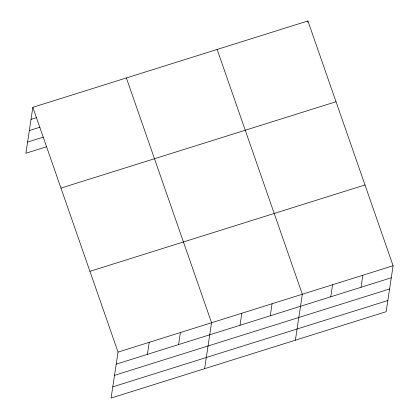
<?xml version="1.0" encoding="UTF-8"?>
<svg xmlns="http://www.w3.org/2000/svg" width="419" height="419" viewBox="0 0 419 419"><rect width="100%" height="100%" fill="white"/><g stroke="black" fill="none" stroke-linecap="round" stroke-linejoin="round"><path stroke-width="0.63" d="M32.85 107.311L118.043 352.107L111.093 398.05L386.15 311.689L393.101 265.746L307.907 20.95L32.85 107.311L25.899 153.254L46.472 146.797M147.394 354.369L149.216 342.318M178.567 344.58L180.39 332.529M204.613 368.689L211.558 322.745L126.37 77.95M239.993 325.291L241.815 313.244M307.714 22.217L307.907 20.95M270.25 315.795L272.072 303.744M295.385 340.186L302.329 294.243L217.136 49.447M330.764 296.793L332.586 284.742M361.021 287.293L362.844 275.246M31.027 119.363L36.636 117.598M29.335 130.545L39.931 127.219M27.591 142.072L43.178 137.175M60.959 188.094L336.022 101.733M89.928 271.323L364.986 184.962M118.043 352.107L393.101 265.746M116.22 364.153L391.278 277.792M114.528 375.34L389.586 288.979M112.784 386.863L387.842 300.502"/></g></svg>
